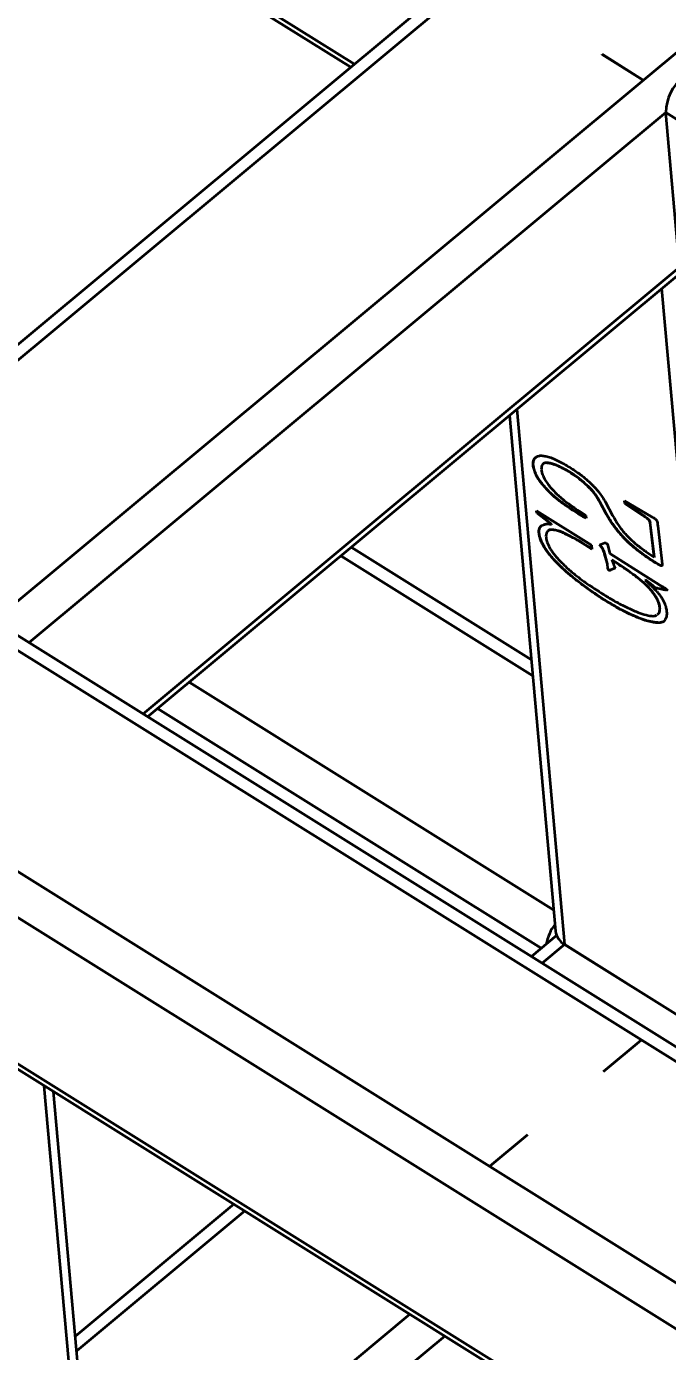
# Model space of a CAD drawing. Header units: millimetres. Extents: x 0 to 14850, y 0 to 10716.
# Drawn here: x 6933 to 7693, y 3584 to 5154 of the extents above; entities that cross this region are included whole.
import ezdxf

# ---------------------------------------------------------------- set-up
doc = ezdxf.new("R2010")
doc.units = ezdxf.units.MM
doc.header["$LTSCALE"] = 50
doc.layers.add('迈迪拼图', color=7, linetype='Continuous', lineweight=0)
doc.styles.add('SLDTEXTSTYLE4', font='SIMSUN.TTC')
doc.dimstyles.new('SLDDIMSTYLE0', dxfattribs={"dimtxt": 175, "dimasz": 175, "dimexe": 0, "dimexo": 0.0625, "dimgap": 43.75, "dimtad": 2, "dimlfac": 0.3, "dimrnd": 1e-09, "dimzin": 12, "dimdsep": 46, "dimtxsty": 'SLDTEXTSTYLE4', "dimsah": 1, "dimcen": 0.09, "dimadec": 0, "dimazin": 3, "dimtfac": 1, "dimtdec": 3, "dimtofl": 0, "dimtmove": 0, "dimatfit": 3, "dimfxl": 0, "dimfrac": 2, "dimtolj": 1, "dimtzin": 12, "dimarcsym": 0})

# ---------------------------------------------------------------- blocks, each defined once
blk = doc.blocks.new('_D')
at = {"layer": '迈迪拼图'}
for p, q in [((2446.4, 6897.1), (1201.3, 5860.7)), ((1235, 5888.8), (7482.3, 1989.1)), ((8693.7, 2997.4), (7448.5, 1961))]:
    blk.add_line(p, q, dxfattribs=at)
for points in [[(1235, 5888.8), (1349.4, 5785.7), (1377.9, 5831.4)], [(7482.3, 1989.1), (7367.9, 2092.3), (7339.4, 2046.6)]]:
    blk.add_solid(points, dxfattribs=at)
at = {"layer": '迈迪拼图', "insert": (4293.7, 4219.6), "char_height": 175, "attachment_point": 1, "rotation": 328.0268, "style": 'SLDTEXTSTYLE4'}
blk.add_mtext('2550', dxfattribs=at)

msp = doc.modelspace()

# ---------------------------------------------------------------- linework, layer by layer
at = {"color": 7, "linetype": 'Continuous', "lineweight": 35}
for p, q in [((2725.189, 6772.258), (8482.48, 3178.44)), ((8462.022, 3136.765), (2704.731, 6730.583)), ((5711.654, 6108.218), (7317.28, 5105.954)), ((7550.007, 5299.654), (6689.454, 4583.41)), ((7569.279, 5296.973), (6708.726, 4580.73)), ((6904.719, 4458.387), (7765.272, 5174.63)), ((7615.429, 5121.3), (7615.406, 5121.281)), ((7615.406, 5121.281), (7664.172, 5090.841)), ((7664.194, 5090.859), (7615.429, 5121.3)), ((7615.432, 5121.265), (7615.429, 5121.3)), ((7664.172, 5090.841), (7664.194, 5090.859)), ((7707.392, 4868.946), (7690.979, 5052.464)), ((7076.391, 4336.075), (7709.154, 4862.727)), ((7505.634, 4693.337), (7560.327, 4081.815)), ((7533.841, 4635.119), (7533.616, 4634.931)), ((7563.175, 4633.535), (7562.95, 4633.347)), ((7612.911, 4590.845), (7612.686, 4590.658)), ((7619.757, 4577.551), (7612.686, 4590.658)), ((7619.982, 4577.738), (7612.911, 4590.845)), ((7619.512, 4590.414), (7627.915, 4574.781)), ((7642.182, 4592.143), (7673.71, 4573.53)), ((7642.461, 4589.019), (7642.182, 4592.143)), ((7642.686, 4589.206), (7642.437, 4591.992)), ((7642.686, 4589.206), (7642.461, 4589.019)), ((7663.415, 4575.092), (7642.461, 4589.019)), ((7663.64, 4575.279), (7642.686, 4589.206)), ((7537.849, 4580.098), (7602.776, 4539.569)), ((7538.09, 4577.406), (7537.849, 4580.098)), ((7538.315, 4577.593), (7538.09, 4577.406)), ((7555.335, 4564.099), (7538.09, 4577.406)), ((7538.315, 4577.593), (7538.106, 4579.938)), ((7555.56, 4564.286), (7538.315, 4577.593)), ((7574.489, 4585.36), (7574.264, 4585.173)), ((7588.319, 4579.788), (7596.253, 4574.648)), ((7596.253, 4574.648), (7596.557, 4571.257)), ((7619.982, 4577.738), (7619.757, 4577.551)), ((7663.64, 4575.279), (7663.415, 4575.092)), ((7551.661, 4564.697), (7555.335, 4564.099)), ((7555.56, 4564.286), (7555.335, 4564.099)), ((7672.569, 4566.504), (7672.344, 4566.317)), ((7677.355, 4525.278), (7672.344, 4566.317)), ((7677.58, 4525.465), (7672.569, 4566.504)), ((7681.519, 4562.284), (7686.719, 4516.891)), ((7540.884, 4553.738), (7540.659, 4553.551)), ((7602.776, 4539.569), (7603.447, 4534.694)), ((7612.488, 4539.658), (7618.383, 4542.317)), ((7615.024, 4536.789), (7612.488, 4539.658)), ((7615.249, 4536.976), (7612.767, 4539.784)), ((7621.927, 4540.545), (7622.315, 4538.827)), ((7531.567, 4403.387), (7317.678, 4536.9)), ((7615.249, 4536.976), (7615.024, 4536.789)), ((7618.644, 4529.364), (7618.419, 4529.177)), ((7620.149, 4522.573), (7618.419, 4529.177)), ((7620.374, 4522.761), (7618.644, 4529.364)), ((7622.315, 4538.827), (7624.499, 4529.399)), ((7624.499, 4529.399), (7684.172, 4492.15)), ((7665.161, 4527.914), (7664.936, 4527.726)), ((7667.267, 4532.014), (7677.355, 4525.278)), ((7677.58, 4525.465), (7677.355, 4525.278)), ((7620.374, 4522.761), (7620.149, 4522.573)), ((7621.74, 4517.155), (7620.149, 4522.573)), ((7621.965, 4517.343), (7620.374, 4522.761)), ((7621.965, 4517.343), (7621.74, 4517.155)), ((7622.222, 4511.771), (7621.74, 4517.155)), ((7622.447, 4511.958), (7621.965, 4517.343)), ((7622.447, 4511.958), (7622.222, 4511.771)), ((7631.226, 4512.269), (7625.576, 4509.865)), ((7625.801, 4510.052), (7625.576, 4509.865)), ((7631.191, 4512.346), (7625.801, 4510.052)), ((7627.203, 4522.107), (7626.978, 4521.92)), ((7634.205, 4517.189), (7626.978, 4521.92)), ((7634.43, 4517.376), (7627.203, 4522.107)), ((7629.566, 4515.848), (7631.226, 4512.269)), ((7634.43, 4517.376), (7634.205, 4517.189)), ((8662.56, 3328.321), (6796.952, 4492.871)), ((8678.513, 3335.997), (6816.655, 4498.208)), ((7666.917, 4498.165), (7666.692, 4497.977)), ((7675.437, 4491.263), (7666.692, 4497.977)), ((7675.662, 4491.45), (7666.917, 4498.165)), ((7596.906, 4489.111), (7596.681, 4488.924)), ((7675.662, 4491.45), (7675.437, 4491.263)), ((7677.877, 4489.08), (7675.437, 4491.263)), ((7678.102, 4489.268), (7675.662, 4491.45)), ((7678.102, 4489.268), (7677.877, 4489.08)), ((7681.587, 4488.16), (7681.362, 4487.973)), ((7685.263, 4487.452), (7681.362, 4487.973)), ((7685.488, 4487.639), (7681.587, 4488.16)), ((7685.488, 4487.639), (7685.263, 4487.452)), ((7688.285, 4486.632), (7685.263, 4487.452)), ((7688.511, 4486.819), (7685.488, 4487.639)), ((7688.511, 4486.819), (7688.285, 4486.632)), ((7684.191, 4464.283), (7683.966, 4464.096)), ((6612.828, 4117.796), (8478.435, 2953.246)), ((6617.687, 4108.255), (8483.294, 2943.705)), ((7561.511, 4076.857), (7531.574, 4051.94)), ((7767.011, 3943.706), (7571.018, 4066.049)), ((7571.263, 4065.896), (7571.251, 4065.887)), ((7571.251, 4065.887), (7644.516, 4020.153)), ((7571.277, 4065.871), (7571.275, 4065.888)), ((7644.516, 4020.153), (7644.527, 4020.163)), ((7661.901, 3952.624), (7617.095, 3915.332)), ((7617.12, 3915.317), (7661.925, 3952.609)), ((7661.925, 3952.609), (7661.901, 3952.624)), ((7661.904, 3952.591), (7661.901, 3952.624)), ((7617.095, 3915.332), (7617.12, 3915.317)), ((7017.992, 3295.63), (6964.687, 3891.651)), ((7527.078, 3840.41), (7482.272, 3803.118)), ((7482.297, 3803.103), (7527.102, 3840.395)), ((7527.102, 3840.395), (7527.078, 3840.41)), ((7527.081, 3840.377), (7527.078, 3840.41)), ((7482.272, 3803.118), (7482.297, 3803.103)), ((7178.575, 3758.137), (6990.619, 3601.7))]:
    msp.add_line(p, q, dxfattribs=at)
at = {"color": 8, "linetype": 'Continuous', "lineweight": 35}
for p, q in [((5706.795, 6117.76), (7321.748, 5109.673)), ((7690.979, 5052.464), (6935.738, 4423.873)), ((9441.554, 3959.72), (7690.979, 5052.464)), ((7071.115, 4339.368), (7707.392, 4868.946)), ((7767.011, 3943.706), (7686.503, 4843.875)), ((7514.272, 4700.527), (7571.018, 4066.049)), ((7533.237, 4384.709), (7305.57, 4526.823)), ((7125.491, 4376.942), (7558.082, 4106.91)), ((7543.294, 4061.695), (7088.111, 4345.83)), ((7571.018, 4066.049), (7544.427, 4043.917)), ((7009.291, 3277.368), (6953.741, 3898.484)), ((7191.428, 3750.114), (6992.177, 3584.276)), ((7015.939, 3318.585), (7387.421, 3627.771)), ((7428.842, 3601.916), (7038.321, 3276.882))]:
    msp.add_line(p, q, dxfattribs=at)
at = {"color": 7, "linetype": 'Continuous', "lineweight": 35}
for centre, radius, start, end in [((7746.616, 5051.011), 55.657, 129.203712, 178.503406), ((7606.191, 4054.772), 58.328, 143.004415, 168.412351), ((7581.323, 4084.545), 21.173, 187.408317, 240.874839)]:
    msp.add_arc(centre, radius, start, end, dxfattribs=at)
for points, knots in [([(7533.616, 4634.931), (7533.606, 4635.672), (7533.588, 4637.136), (7533.96, 4639.033), (7534.518, 4640.76), (7535.724, 4642.645), (7537.726, 4644.466), (7540.44, 4645.407), (7542.985, 4645.635), (7545.17, 4645.541), (7547.62, 4645.162), (7551.241, 4644.32), (7556.082, 4642.775), (7562.272, 4640.003), (7568.739, 4636.645), (7575.393, 4632.81), (7581.996, 4628.746), (7586.338, 4625.692), (7588.435, 4624.218)], [0, 0, 0, 0, 0.03566827, 0.0704794, 0.1057527, 0.14113151, 0.2124266, 0.28305513, 0.3199666, 0.35823218, 0.39927559, 0.44288208, 0.53314979, 0.6237359, 0.71718827, 0.81469535, 0.91052174, 1, 1, 1, 1]), ([(7574.264, 4585.173), (7572.906, 4586.103), (7570.279, 4587.902), (7566.476, 4590.697), (7562.943, 4593.39), (7559.603, 4596.108), (7556.312, 4599.017), (7552.96, 4602.336), (7549.439, 4606.037), (7545.896, 4610.043), (7542.557, 4614.117), (7539.76, 4618.061), (7537.58, 4621.746), (7536.127, 4625.1), (7535.166, 4628.066), (7534.443, 4630.681), (7533.847, 4632.986), (7533.69, 4634.308), (7533.616, 4634.931)], [0, 0, 0, 0, 0.07739329, 0.14966975, 0.2168726, 0.27926888, 0.34156598, 0.40830718, 0.48034243, 0.55775938, 0.6332927, 0.70125462, 0.76230777, 0.81955094, 0.8730981, 0.92088682, 0.96272162, 1, 1, 1, 1]), ([(7533.841, 4635.119), (7533.936, 4636.76), (7534.126, 4640.042), (7535.484, 4642.651), (7536.725, 4643.378), (7536.865, 4643.46)], [0, 0, 0, 0, 0.469899215, 0.939931348, 1, 1, 1, 1]), ([(7574.489, 4585.36), (7573.131, 4586.29), (7570.505, 4588.089), (7566.701, 4590.884), (7563.168, 4593.577), (7559.828, 4596.295), (7556.537, 4599.204), (7553.185, 4602.524), (7549.664, 4606.225), (7546.121, 4610.231), (7542.783, 4614.304), (7539.985, 4618.248), (7537.805, 4621.933), (7536.352, 4625.287), (7535.391, 4628.254), (7534.668, 4630.869), (7534.072, 4633.173), (7533.915, 4634.495), (7533.841, 4635.119)], [0, 0, 0, 0, 0.07739329, 0.14966975, 0.2168726, 0.27926888, 0.34156598, 0.40830718, 0.48034243, 0.55775938, 0.6332927, 0.70125462, 0.76230777, 0.81955094, 0.8730981, 0.92088682, 0.96272162, 1, 1, 1, 1]), ([(7562.95, 4633.347), (7561.626, 4633.865), (7559.042, 4634.876), (7555.341, 4636.037), (7551.998, 4636.661), (7548.905, 4637.013), (7546.295, 4636.641), (7544.509, 4635.131), (7543.446, 4632.676), (7543.422, 4630.411), (7543.41, 4629.225)], [0, 0, 0, 0, 0.13761604, 0.26839697, 0.39555871, 0.51663673, 0.63237463, 0.74612586, 0.8670581, 1, 1, 1, 1]), ([(7563.175, 4633.535), (7561.373, 4634.245), (7557.768, 4635.665), (7552.755, 4636.79), (7548.195, 4637.461), (7546.279, 4636.324), (7545.442, 4635.828)], [0, 0, 0, 0, 0.26498235, 0.52980724, 0.79465393, 1, 1, 1, 1]), ([(7543.41, 4629.225), (7543.462, 4628.564), (7543.566, 4627.246), (7544.063, 4625.069), (7544.907, 4622.727), (7546.35, 4619.441), (7548.877, 4615.108), (7552.572, 4609.899), (7556.967, 4604.774), (7561.972, 4599.783), (7567.612, 4594.904), (7573.905, 4589.83), (7580.899, 4584.738), (7585.775, 4581.486), (7588.319, 4579.788)], [0, 0, 0, 0, 0.03910983, 0.07800729, 0.11696477, 0.15779616, 0.24060817, 0.32726753, 0.41765048, 0.51247808, 0.61641783, 0.73222231, 0.86027055, 1, 1, 1, 1]), ([(7612.686, 4590.658), (7612.096, 4591.722), (7610.964, 4593.763), (7609.193, 4596.726), (7607.349, 4599.428), (7605.431, 4601.993), (7603.249, 4604.571), (7600.591, 4607.256), (7597.455, 4610.268), (7592.606, 4614.539), (7586.237, 4619.794), (7578.473, 4625.132), (7570.68, 4629.734), (7565.566, 4632.124), (7562.95, 4633.347)], [0, 0, 0, 0, 0.05297535, 0.10165906, 0.14762445, 0.18948873, 0.23400071, 0.28620669, 0.34667593, 0.41674083, 0.56269102, 0.70505801, 0.84909115, 1, 1, 1, 1]), ([(7612.911, 4590.845), (7612.321, 4591.909), (7611.189, 4593.95), (7609.418, 4596.914), (7607.574, 4599.616), (7605.656, 4602.18), (7603.474, 4604.758), (7600.816, 4607.443), (7597.68, 4610.455), (7592.831, 4614.727), (7586.462, 4619.981), (7578.698, 4625.319), (7570.905, 4629.922), (7565.792, 4632.312), (7563.175, 4633.535)], [0, 0, 0, 0, 0.05297535, 0.10165906, 0.14762445, 0.18948873, 0.23400071, 0.28620669, 0.34667593, 0.41674083, 0.56269102, 0.70505801, 0.84909115, 1, 1, 1, 1]), ([(7588.435, 4624.218), (7590.608, 4622.528), (7594.975, 4619.131), (7600.298, 4614.326), (7604.383, 4610.442), (7607.144, 4607.572), (7609.599, 4604.839), (7612.507, 4601.233), (7615.94, 4596.45), (7618.283, 4592.49), (7619.512, 4590.414)], [0, 0, 0, 0, 0.18638505, 0.37458113, 0.46621741, 0.54977394, 0.62761339, 0.69808436, 0.84174316, 1, 1, 1, 1]), ([(7596.557, 4571.257), (7595.415, 4571.904), (7593.24, 4573.136), (7590.116, 4574.956), (7587.304, 4576.657), (7583.889, 4578.733), (7579.58, 4581.509), (7576.096, 4583.91), (7574.264, 4585.173)], [0, 0, 0, 0, 0.15459008, 0.29471376, 0.42200728, 0.53336569, 0.75452059, 1, 1, 1, 1]), ([(7596.782, 4571.445), (7595.64, 4572.091), (7593.465, 4573.324), (7590.341, 4575.143), (7587.529, 4576.845), (7584.114, 4578.921), (7579.805, 4581.696), (7576.321, 4584.097), (7574.489, 4585.36)], [0, 0, 0, 0, 0.15459008, 0.29471376, 0.42200728, 0.53336569, 0.75452059, 1, 1, 1, 1]), ([(7664.936, 4527.726), (7663.582, 4528.728), (7660.974, 4530.657), (7657.203, 4533.625), (7653.705, 4536.455), (7650.464, 4539.205), (7647.493, 4541.825), (7644.798, 4544.369), (7642.357, 4546.778), (7639.564, 4549.852), (7636.497, 4553.458), (7633.181, 4557.452), (7630.347, 4561.074), (7627.193, 4565.464), (7623.69, 4570.928), (7621.091, 4575.304), (7619.757, 4577.551)], [0, 0, 0, 0, 0.07882147, 0.15183751, 0.22038219, 0.28386907, 0.34307563, 0.3968308, 0.44661964, 0.49236942, 0.57532175, 0.64966814, 0.71503189, 0.77269154, 0.88327261, 1, 1, 1, 1]), ([(7665.161, 4527.914), (7663.807, 4528.915), (7661.199, 4530.844), (7657.428, 4533.813), (7653.93, 4536.642), (7650.689, 4539.393), (7647.718, 4542.012), (7645.023, 4544.556), (7642.582, 4546.965), (7639.789, 4550.04), (7636.723, 4553.646), (7633.406, 4557.64), (7630.572, 4561.261), (7627.418, 4565.651), (7623.915, 4571.116), (7621.317, 4575.491), (7619.982, 4577.738)], [0, 0, 0, 0, 0.07882147, 0.15183751, 0.22038219, 0.28386907, 0.34307563, 0.3968308, 0.44661964, 0.49236942, 0.57532175, 0.64966814, 0.71503189, 0.77269154, 0.88327261, 1, 1, 1, 1]), ([(7627.915, 4574.781), (7629.06, 4572.745), (7631.226, 4568.893), (7634.652, 4563.368), (7638.271, 4558.33), (7642.139, 4553.774), (7646.065, 4549.684), (7649.987, 4545.746), (7654.278, 4541.983), (7658.107, 4538.796), (7661.304, 4536.265), (7663.523, 4534.61), (7665.483, 4533.169), (7666.697, 4532.383), (7667.267, 4532.014)], [0, 0, 0, 0, 0.12111886, 0.22915725, 0.32951746, 0.42774395, 0.52199812, 0.61073968, 0.70446623, 0.81362026, 0.86925105, 0.91888873, 0.96193642, 1, 1, 1, 1]), ([(7672.344, 4566.317), (7672.284, 4566.844), (7672.176, 4567.779), (7671.045, 4569.283), (7669.79, 4570.258), (7668.236, 4571.55), (7666.034, 4573.166), (7664.359, 4574.398), (7663.415, 4575.092)], [0, 0, 0, 0, 0.15337447, 0.27242507, 0.36476873, 0.51543524, 0.72690299, 1, 1, 1, 1]), ([(7672.569, 4566.504), (7672.509, 4567.031), (7672.402, 4567.967), (7671.27, 4569.47), (7670.015, 4570.445), (7668.461, 4571.737), (7666.259, 4573.353), (7664.584, 4574.585), (7663.64, 4575.279)], [0, 0, 0, 0, 0.15337447, 0.27242507, 0.36476873, 0.51543524, 0.72690299, 1, 1, 1, 1]), ([(7673.71, 4573.53), (7674.321, 4573.184), (7675.391, 4572.579), (7676.799, 4571.729), (7677.778, 4571.121), (7678.577, 4570.604), (7679.307, 4569.94), (7680.119, 4569.185), (7680.706, 4568.03), (7680.942, 4566.674), (7681.332, 4564.635), (7681.451, 4563.144), (7681.519, 4562.284)], [0, 0, 0, 0, 0.1386529, 0.24250407, 0.31703939, 0.3597141, 0.42041649, 0.48589243, 0.53979333, 0.64003359, 0.79234884, 1, 1, 1, 1]), ([(7540.659, 4553.551), (7540.61, 4554.274), (7540.512, 4555.684), (7540.704, 4557.53), (7541.091, 4559.151), (7541.919, 4561.02), (7543.638, 4562.761), (7545.99, 4563.744), (7548.031, 4564.222), (7549.373, 4564.543), (7550.569, 4564.675), (7551.325, 4564.69), (7551.661, 4564.697)], [0, 0, 0, 0, 0.09357993, 0.18253261, 0.2691195, 0.35434016, 0.52851316, 0.7140203, 0.80625058, 0.88353287, 0.94813135, 1, 1, 1, 1]), ([(7540.884, 4553.738), (7540.825, 4555.88), (7540.726, 4559.475), (7542.646, 4561.199), (7543.422, 4561.897)], [0, 0, 0, 0, 0.59567465, 1, 1, 1, 1]), ([(7603.447, 4534.694), (7602.322, 4535.395), (7599.885, 4536.915), (7596.062, 4539.316), (7591.995, 4541.797), (7588.517, 4543.833), (7585.586, 4545.501), (7583.099, 4546.851), (7580.285, 4548.405), (7576.302, 4550.467), (7571.479, 4552.97), (7566.184, 4555.293), (7561.357, 4556.96), (7557.769, 4557.473), (7555.052, 4557.635), (7553.376, 4557.34), (7551.933, 4556.858), (7550.483, 4555.747), (7549.216, 4553.672), (7549.016, 4551.312), (7548.912, 4550.094)], [0, 0, 0, 0, 0.05138787, 0.11143055, 0.17472802, 0.23753358, 0.27114065, 0.30968322, 0.35258372, 0.40102898, 0.49489622, 0.57669044, 0.65230007, 0.7309205, 0.7693376, 0.80507551, 0.83835449, 0.87048835, 0.93316566, 1, 1, 1, 1]), ([(7603.672, 4534.882), (7598.2, 4538.291), (7587.257, 4545.108), (7573.775, 4552.298), (7563.18, 4556.892), (7556.976, 4557.866), (7552.941, 4557.814), (7551.986, 4556.672), (7551.802, 4556.451)], [0, 0, 0, 0, 0.29314588, 0.58625943, 0.7328154, 0.8792008, 0.97667104, 1, 1, 1, 1]), ([(7596.681, 4488.924), (7593.779, 4491.086), (7587.804, 4495.54), (7580.291, 4501.552), (7574.173, 4506.765), (7569.605, 4510.869), (7565.137, 4515.131), (7560.838, 4519.487), (7556.859, 4523.777), (7553.338, 4527.878), (7550.385, 4531.737), (7547.975, 4535.319), (7546.068, 4538.562), (7544.488, 4541.411), (7543.299, 4543.878), (7542.196, 4546.672), (7541.317, 4549.893), (7540.882, 4552.311), (7540.659, 4553.551)], [0, 0, 0, 0, 0.126941666, 0.261461119, 0.330175974, 0.39827101, 0.466104628, 0.53343436, 0.597741577, 0.655447539, 0.707396639, 0.754379858, 0.796613794, 0.833742791, 0.86530277, 0.893054801, 0.945166877, 1, 1, 1, 1]), ([(7596.906, 4489.111), (7594.004, 4491.274), (7588.029, 4495.727), (7580.516, 4501.74), (7574.398, 4506.953), (7569.83, 4511.057), (7565.362, 4515.319), (7561.063, 4519.674), (7557.084, 4523.964), (7553.563, 4528.065), (7550.61, 4531.924), (7548.2, 4535.507), (7546.293, 4538.749), (7544.713, 4541.598), (7543.524, 4544.066), (7542.421, 4546.859), (7541.542, 4550.08), (7541.107, 4552.499), (7540.884, 4553.738)], [0, 0, 0, 0, 0.126941666, 0.261461119, 0.330175974, 0.39827101, 0.466104628, 0.53343436, 0.597741577, 0.655447539, 0.707396639, 0.754379858, 0.796613794, 0.833742791, 0.86530277, 0.893054801, 0.945166877, 1, 1, 1, 1]), ([(7548.912, 4550.094), (7549.007, 4549.039), (7549.191, 4546.991), (7550.048, 4543.623), (7551.367, 4540.168), (7553.121, 4536.59), (7555.407, 4532.862), (7558.29, 4528.968), (7561.691, 4524.861), (7565.597, 4520.653), (7569.8, 4516.426), (7574.16, 4512.335), (7578.567, 4508.406), (7584.44, 4503.569), (7591.594, 4498.064), (7599.919, 4492.143), (7607.947, 4486.844), (7613.219, 4483.515), (7615.848, 4481.855)], [0, 0, 0, 0, 0.04294049, 0.08334892, 0.12364606, 0.16327157, 0.20475914, 0.249858, 0.29949009, 0.35407887, 0.41151004, 0.46882914, 0.52599314, 0.58308569, 0.69441988, 0.79884753, 0.8996957, 1, 1, 1, 1]), ([(7618.383, 4542.317), (7618.689, 4542.367), (7619.269, 4542.461), (7620.363, 4541.953), (7621.32, 4541.353), (7621.758, 4540.771), (7621.927, 4540.545)], [0, 0, 0, 0, 0.316287521, 0.601623709, 0.845530755, 1, 1, 1, 1]), ([(7618.419, 4529.177), (7618.312, 4529.634), (7618.033, 4530.825), (7617.177, 4532.89), (7616.341, 4535.008), (7615.391, 4536.292), (7615.024, 4536.789)], [0, 0, 0, 0, 0.19151749, 0.49874299, 0.80580006, 1, 1, 1, 1]), ([(7618.644, 4529.364), (7618.537, 4529.822), (7618.258, 4531.013), (7617.402, 4533.078), (7616.566, 4535.196), (7615.616, 4536.479), (7615.249, 4536.976)], [0, 0, 0, 0, 0.19151749, 0.49874299, 0.80580006, 1, 1, 1, 1]), ([(7686.719, 4516.891), (7686.771, 4516.343), (7686.875, 4515.257), (7685.802, 4514.924), (7684.475, 4515.29), (7682.864, 4516.092), (7680.711, 4517.285), (7676.984, 4519.544), (7671.66, 4523.015), (7667.247, 4526.107), (7664.936, 4527.726)], [0, 0, 0, 0, 0.06957193, 0.13812929, 0.18421264, 0.25132385, 0.34119282, 0.45429293, 0.71429233, 1, 1, 1, 1]), ([(7686.844, 4515.709), (7686.628, 4515.494), (7686.174, 4515.041), (7684.771, 4515.449), (7681.838, 4516.896), (7675.258, 4520.89), (7669.2, 4525.104), (7665.161, 4527.914)], [0, 0, 0, 0, 0.06069293, 0.12789156, 0.19501546, 0.4633037, 1, 1, 1, 1]), ([(7625.576, 4509.865), (7625.299, 4509.669), (7624.88, 4509.372), (7623.99, 4509.355), (7623.385, 4510.019), (7622.868, 4510.45), (7622.505, 4511.101), (7622.324, 4511.528), (7622.222, 4511.771)], [0, 0, 0, 0, 0.347683721, 0.526033031, 0.647272159, 0.746954024, 0.855934446, 1, 1, 1, 1]), ([(7625.801, 4510.052), (7625.524, 4509.856), (7625.105, 4509.559), (7624.215, 4509.542), (7623.61, 4510.207), (7623.093, 4510.637), (7622.73, 4511.288), (7622.55, 4511.715), (7622.447, 4511.958)], [0, 0, 0, 0, 0.347683721, 0.526033031, 0.647272159, 0.746954024, 0.855934446, 1, 1, 1, 1]), ([(7626.978, 4521.92), (7627.272, 4521.19), (7627.801, 4519.877), (7628.579, 4518.121), (7629.114, 4516.834), (7629.439, 4516.126), (7629.566, 4515.848)], [0, 0, 0, 0, 0.36279874, 0.65247481, 0.86399134, 1, 1, 1, 1]), ([(7683.966, 4464.096), (7683.906, 4465.13), (7683.784, 4467.209), (7682.762, 4470.835), (7681.217, 4474.72), (7678.809, 4478.892), (7675.762, 4483.267), (7671.957, 4487.706), (7667.671, 4492.193), (7662.952, 4496.355), (7658.078, 4500.341), (7653.169, 4503.981), (7648.412, 4507.413), (7643.783, 4510.686), (7639.079, 4513.963), (7635.88, 4516.08), (7634.205, 4517.189)], [0, 0, 0, 0, 0.05592839, 0.11238408, 0.17075918, 0.23085144, 0.29537382, 0.36705118, 0.44366651, 0.5233505, 0.6053367, 0.68742428, 0.76680106, 0.84131129, 0.91689287, 1, 1, 1, 1]), ([(7684.191, 4464.283), (7684.131, 4465.318), (7684.01, 4467.397), (7682.987, 4471.022), (7681.442, 4474.908), (7679.034, 4479.079), (7675.987, 4483.455), (7672.183, 4487.893), (7667.896, 4492.381), (7663.177, 4496.542), (7658.303, 4500.528), (7653.394, 4504.168), (7648.637, 4507.6), (7644.008, 4510.874), (7639.304, 4514.151), (7636.105, 4516.268), (7634.43, 4517.376)], [0, 0, 0, 0, 0.05592839, 0.11238408, 0.17075918, 0.23085144, 0.29537382, 0.36705118, 0.44366651, 0.5233505, 0.6053367, 0.68742428, 0.76680106, 0.84131129, 0.91689287, 1, 1, 1, 1]), ([(7666.692, 4497.977), (7667.435, 4497.269), (7669.232, 4495.559), (7672.354, 4492.687), (7676.188, 4489.061), (7679.633, 4485.472), (7682.493, 4482.258), (7684.508, 4479.569), (7686.361, 4476.721), (7688.001, 4473.768), (7689.439, 4470.806), (7690.539, 4467.93), (7691.383, 4465.163), (7691.644, 4463.459), (7691.774, 4462.611)], [0, 0, 0, 0, 0.06656853, 0.16087663, 0.27692935, 0.4089062, 0.47861176, 0.54960677, 0.62194033, 0.69840811, 0.77559519, 0.84957493, 0.92511671, 1, 1, 1, 1]), ([(7691.774, 4462.611), (7691.983, 4461.087), (7692.398, 4458.048), (7691.868, 4454.297), (7690.631, 4451.261), (7689.033, 4449.337), (7687.329, 4448.287), (7685.727, 4447.771), (7683.86, 4447.436), (7681.66, 4447.363), (7679.159, 4447.514), (7676.312, 4447.903), (7673.121, 4448.532), (7669.602, 4449.37), (7665.77, 4450.526), (7661.648, 4451.962), (7657.269, 4453.668), (7651.2, 4456.28), (7643.758, 4459.766), (7634.966, 4464.413), (7626.12, 4469.596), (7616.841, 4475.247), (7606.933, 4481.636), (7600.15, 4486.458), (7596.681, 4488.924)], [0, 0, 0, 0, 0.04029717, 0.08034985, 0.11946331, 0.15760722, 0.17700726, 0.19757406, 0.22015149, 0.24427772, 0.2705181, 0.29898027, 0.33042579, 0.36424276, 0.40027546, 0.43765362, 0.47740955, 0.51865236, 0.59949348, 0.67353727, 0.74694795, 0.82694323, 0.91150874, 1, 1, 1, 1]), ([(7687.353, 4448.695), (7687.165, 4448.534), (7685.769, 4447.342), (7680.726, 4447.544), (7673.245, 4448.537), (7664.301, 4451.156), (7651.955, 4456.033), (7636.009, 4463.896), (7616.506, 4475.529), (7603.439, 4484.584), (7596.906, 4489.111)], [0, 0, 0, 0, 0.01187047, 0.08779082, 0.1891063, 0.29045516, 0.39182916, 0.59451438, 0.79727537, 1, 1, 1, 1]), ([(7615.848, 4481.855), (7620.382, 4479.11), (7629.45, 4473.619), (7642.907, 4466.432), (7655.009, 4460.904), (7665.639, 4457.145), (7673.675, 4455.272), (7678.714, 4455.47), (7680.162, 4456.761), (7680.508, 4457.07)], [0, 0, 0, 0, 0.19404801, 0.38810089, 0.58207458, 0.72758689, 0.87287481, 0.96965183, 1, 1, 1, 1]), ([(7681.362, 4487.973), (7680.754, 4488.051), (7679.674, 4488.19), (7678.424, 4488.81), (7677.877, 4489.08)], [0, 0, 0, 0, 0.56311582, 1, 1, 1, 1]), ([(7681.587, 4488.16), (7680.979, 4488.238), (7679.899, 4488.378), (7678.649, 4488.997), (7678.102, 4489.268)], [0, 0, 0, 0, 0.56311582, 1, 1, 1, 1]), ([(7684.172, 4492.15), (7684.858, 4491.725), (7686.148, 4490.926), (7687.937, 4489.77), (7689.446, 4488.799), (7690.646, 4488.016), (7691.591, 4487.403), (7692.174, 4486.89), (7692.627, 4486.615), (7692.811, 4486.061), (7691.615, 4486.437), (7690.749, 4486.206), (7689.435, 4486.345), (7688.606, 4486.552), (7688.285, 4486.632)], [0, 0, 0, 0, 0.14640709, 0.275169104, 0.381218077, 0.467080037, 0.532904689, 0.576480175, 0.602834225, 0.610816637, 0.677075461, 0.800995812, 0.923103229, 1, 1, 1, 1]), ([(7692.552, 4486.405), (7692.442, 4486.425), (7692.035, 4486.503), (7690.766, 4486.486), (7689.493, 4486.674), (7688.511, 4486.819)], [0, 0, 0, 0, 0.07781984, 0.28875592, 1, 1, 1, 1]), ([(7681.195, 4457.61), (7681.825, 4457.99), (7683.74, 4459.145), (7683.876, 4462.107), (7683.966, 4464.096)], [0, 0, 0, 0, 0.32867246, 1, 1, 1, 1]), ([(7681.42, 4457.797), (7682.05, 4458.177), (7683.965, 4459.333), (7684.101, 4462.295), (7684.191, 4464.283)], [0, 0, 0, 0, 0.32867246, 1, 1, 1, 1])]:
    msp.add_open_spline(points, degree=3, knots=knots, dxfattribs=at)

# ---------------------------------------------------------------- dimensions: what is measured, and where the dimension line sits
at = {"layer": '迈迪拼图'}
dim = msp.add_linear_dim(base=(7482.296, 1989.144), p1=(2480.198, 6925.187), p2=(8727.471, 3025.511), angle=328.02675, dimstyle='SLDDIMSTYLE0', dxfattribs=at)
dim.commit()
dim.dimension.update_dxf_attribs({"geometry": '_D', "text_midpoint": (4358.659, 3938.982), "dimtype": 160})

doc.saveas('drawing.dxf')
